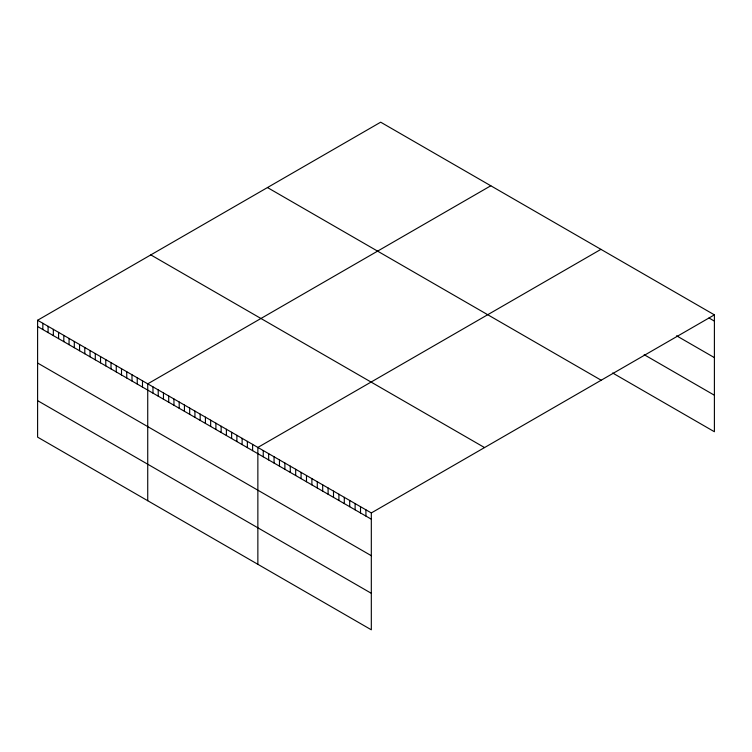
<?xml version="1.0" encoding="UTF-8"?>
<svg xmlns="http://www.w3.org/2000/svg" width="752" height="752" viewBox="0 0 752 752"><rect width="100%" height="100%" fill="white"/><g stroke="black" fill="none" stroke-linecap="round" stroke-linejoin="round"><path stroke-width="1.13" d="M37.6 320.258L371.319 512.939L371.319 629.809L37.6 437.138L37.6 320.258L380.681 122.191L714.4 314.862L714.4 431.742L612.645 372.992M490.802 185.772L147.73 383.849L147.73 500.719M600.933 249.354L257.861 447.431L257.861 564.301M371.319 512.939L714.4 314.862M708.995 317.993L714.4 321.113M676.574 335.787L714.4 357.623M644.163 354.681L714.4 395.232M267.458 187.549L601.186 380.23M150.814 254.9L484.542 447.572M37.6 326.518L371.319 519.19M37.6 363.019L371.319 555.7M37.6 400.637L371.319 593.309M365.923 509.818L365.923 516.069M360.518 506.698L360.518 512.949M355.113 503.577L355.113 509.828M349.708 500.456L349.708 506.716M344.303 497.335L344.303 503.596M338.908 494.214L338.908 500.475M333.503 491.103L333.503 497.354M328.098 487.982L328.098 494.233M322.693 484.861L322.693 491.112M317.288 481.741L317.288 487.992M311.892 478.62L311.892 484.88M306.487 475.499L306.487 481.759M301.082 472.378L301.082 478.639M295.677 469.267L295.677 475.518M290.272 466.146L290.272 472.397M284.876 463.025L284.876 469.276M279.471 459.904L279.471 466.155M274.066 456.784L274.066 463.044M268.661 453.663L268.661 459.923M263.256 450.542L263.256 456.802M252.616 444.394L252.616 450.655M247.37 441.368L247.37 447.628M242.125 438.341L242.125 444.601M236.88 435.314L236.88 441.574M231.635 432.287L231.635 438.538M226.39 429.26L226.39 435.511M221.144 426.234L221.144 432.485M215.899 423.207L215.899 429.458M210.663 420.18L210.663 426.431M205.418 417.153L205.418 423.404M200.173 414.126L200.173 420.377M194.928 411.09L194.928 417.351M189.683 408.063L189.683 414.324M184.437 405.037L184.437 411.297M179.192 402.01L179.192 408.27M173.947 398.983L173.947 405.234M168.702 395.956L168.702 402.207M163.457 392.929L163.457 399.18M158.221 389.903L158.221 396.154M152.976 386.876L152.976 393.127M142.485 380.813L142.485 387.073M137.24 377.786L137.24 384.046M131.995 374.759L131.995 381.02M126.75 371.732L126.75 377.993M121.504 368.706L121.504 374.957M116.259 365.679L116.259 371.93M111.023 362.652L111.023 368.903M105.778 359.625L105.778 365.876M100.533 356.598L100.533 362.849M95.288 353.572L95.288 359.823M90.043 350.535L90.043 356.796M84.797 347.509L84.797 353.769M79.552 344.482L79.552 350.742M74.307 341.455L74.307 347.715M69.062 338.428L69.062 344.679M63.817 335.401L63.817 341.652M58.581 332.375L58.581 338.626M53.336 329.348L53.336 335.599M48.09 326.321L48.09 332.572M42.845 323.294L42.845 329.545"/></g></svg>
